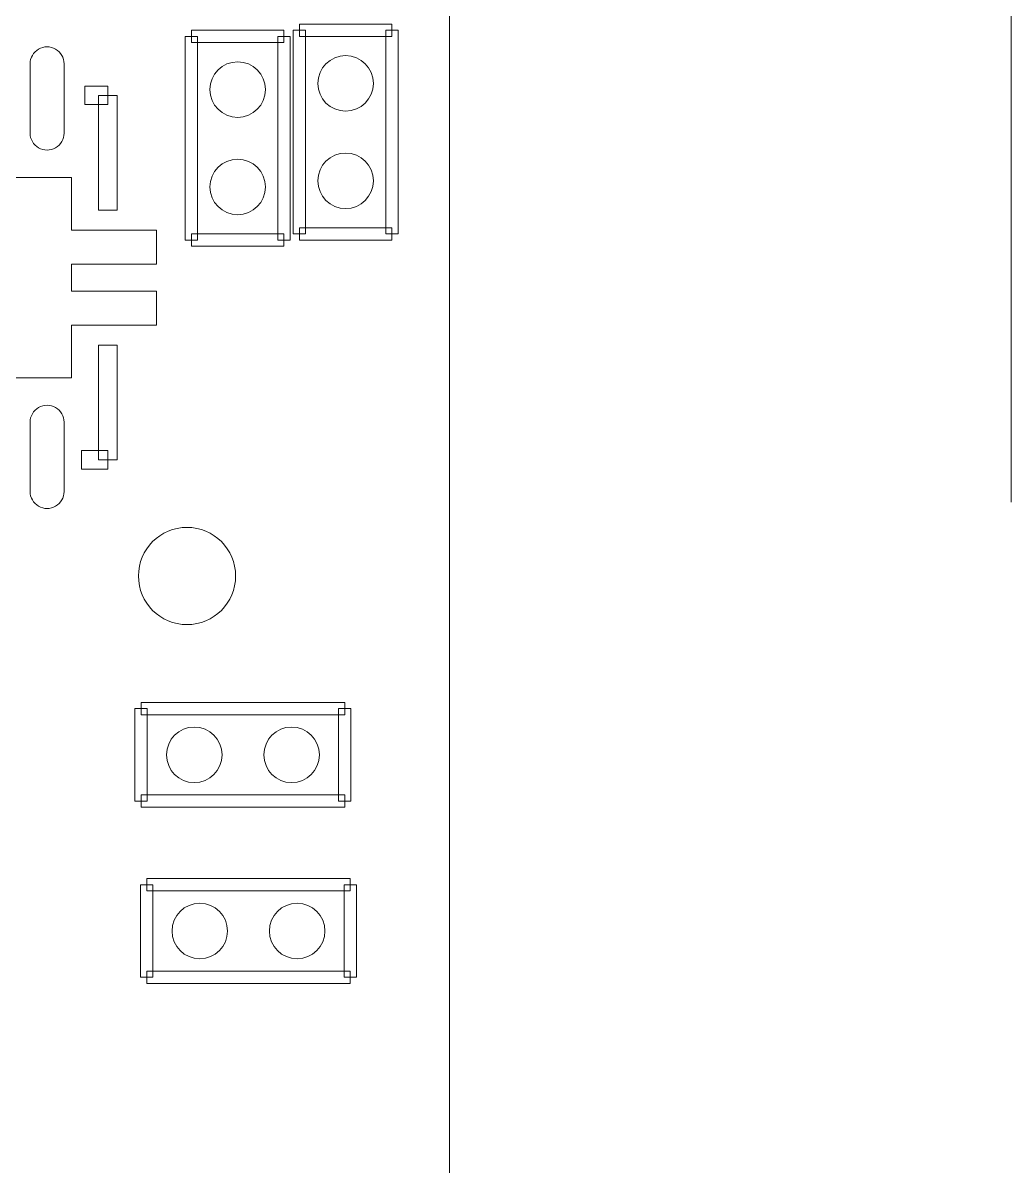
# Model space of a CAD drawing. Header units: millimetres. Extents: x -32 to 79, y -57 to 20.
# Drawn here: x 44.93 to 53.06, y -16.14 to -6.73 of the extents above; entities that cross this region are included whole.
import ezdxf

# ---------------------------------------------------------------- set-up
doc = ezdxf.new("R2010")
doc.units = ezdxf.units.MM
doc.header["$MEASUREMENT"] = 0
for name, color, linetype in [('BG_OUTLINE', 7, 'Continuous'), ('BG_SILKSCREEN_TOP', 7, 'Continuous'), ('PG_SILKSCREEN_TOP', 7, 'Continuous'), ('PIN_TOP', 7, 'Continuous')]:
    doc.layers.add(name, color=color, linetype=linetype)

msp = doc.modelspace()

# ---------------------------------------------------------------- linework, layer by layer
at = {"layer": 'BG_OUTLINE', "lineweight": 9}
msp.add_open_spline([(-31.5602, -57.3483), (-31.5602, -57.3483), (-31.5602, 2.6515), (-31.5602, 2.6515), (-31.5602, 2.6515), (-31.5602, 2.6515), (48.4395, 2.6515), (48.4395, 2.6515), (48.4395, 2.6515), (48.4395, 2.6515), (48.4395, -57.3483), (48.4395, -57.3483), (48.4395, -57.3483), (48.4395, -57.3483), (-31.5602, -57.3483), (-31.5602, -57.3483)], degree=3, knots=[0, 0, 0, 0, 0.25, 0.25, 0.25, 0.25, 0.5, 0.5, 0.5, 0.5, 0.75, 0.75, 0.75, 0.75, 1, 1, 1, 1], dxfattribs=at)
at = {"layer": 'BG_SILKSCREEN_TOP', "lineweight": 20}
msp.add_open_spline([(53.0649, -2.3484), (53.0649, -2.3484), (53.0649, -10.6735), (53.0649, -10.6735)], degree=3, dxfattribs=at)
at = {"layer": 'PG_SILKSCREEN_TOP', "lineweight": 9}
for points in [[(47.2025, -6.8392), (47.2025, -6.8392), (47.2025, -6.7376), (47.2025, -6.7376), (47.2025, -6.7376), (47.2025, -6.7376), (47.9645, -6.7376), (47.9645, -6.7376), (47.9645, -6.7376), (47.9645, -6.7376), (47.9645, -6.8392), (47.9645, -6.8392), (47.9645, -6.8392), (47.9645, -6.8392), (47.2025, -6.8392), (47.2025, -6.8392)], [(46.3643, -8.5156), (46.3643, -8.5156), (46.2627, -8.5156), (46.2627, -8.5156), (46.2627, -8.5156), (46.2627, -8.5156), (46.2627, -6.8392), (46.2627, -6.8392), (46.2627, -6.8392), (46.2627, -6.8392), (46.3643, -6.8392), (46.3643, -6.8392), (46.3643, -6.8392), (46.3643, -6.8392), (46.3643, -8.5156), (46.3643, -8.5156)], [(46.3135, -6.89), (46.3135, -6.89), (46.3135, -6.7884), (46.3135, -6.7884), (46.3135, -6.7884), (46.3135, -6.7884), (47.0755, -6.7884), (47.0755, -6.7884), (47.0755, -6.7884), (47.0755, -6.7884), (47.0755, -6.89), (47.0755, -6.89), (47.0755, -6.89), (47.0755, -6.89), (46.3135, -6.89), (46.3135, -6.89)], [(47.0247, -6.8392), (47.0247, -6.8392), (47.1263, -6.8392), (47.1263, -6.8392), (47.1263, -6.8392), (47.1263, -6.8392), (47.1263, -8.5156), (47.1263, -8.5156), (47.1263, -8.5156), (47.1263, -8.5156), (47.0247, -8.5156), (47.0247, -8.5156), (47.0247, -8.5156), (47.0247, -8.5156), (47.0247, -6.8392), (47.0247, -6.8392)], [(47.2533, -8.4648), (47.2533, -8.4648), (47.1517, -8.4648), (47.1517, -8.4648), (47.1517, -8.4648), (47.1517, -8.4648), (47.1517, -6.7884), (47.1517, -6.7884), (47.1517, -6.7884), (47.1517, -6.7884), (47.2533, -6.7884), (47.2533, -6.7884), (47.2533, -6.7884), (47.2533, -6.7884), (47.2533, -8.4648), (47.2533, -8.4648)], [(47.9137, -6.7884), (47.9137, -6.7884), (48.0153, -6.7884), (48.0153, -6.7884), (48.0153, -6.7884), (48.0153, -6.7884), (48.0153, -8.4648), (48.0153, -8.4648), (48.0153, -8.4648), (48.0153, -8.4648), (47.9137, -8.4648), (47.9137, -8.4648), (47.9137, -8.4648), (47.9137, -8.4648), (47.9137, -6.7884), (47.9137, -6.7884)], [(45.625, -7.2483), (45.625, -7.2483), (45.625, -7.4007), (45.625, -7.4007), (45.625, -7.4007), (45.625, -7.4007), (45.435, -7.4007), (45.435, -7.4007), (45.435, -7.4007), (45.435, -7.4007), (45.435, -7.2483), (45.435, -7.2483), (45.435, -7.2483), (45.435, -7.2483), (45.625, -7.2483), (45.625, -7.2483)], [(45.7012, -8.2679), (45.7012, -8.2679), (45.5488, -8.2679), (45.5488, -8.2679), (45.5488, -8.2679), (45.5488, -8.2679), (45.5488, -7.3245), (45.5488, -7.3245), (45.5488, -7.3245), (45.5488, -7.3245), (45.7012, -7.3245), (45.7012, -7.3245), (45.7012, -7.3245), (45.7012, -7.3245), (45.7012, -8.2679), (45.7012, -8.2679)], [(47.0755, -8.4648), (47.0755, -8.4648), (47.0755, -8.5664), (47.0755, -8.5664), (47.0755, -8.5664), (47.0755, -8.5664), (46.3135, -8.5664), (46.3135, -8.5664), (46.3135, -8.5664), (46.3135, -8.5664), (46.3135, -8.4648), (46.3135, -8.4648), (46.3135, -8.4648), (46.3135, -8.4648), (47.0755, -8.4648), (47.0755, -8.4648)], [(47.9645, -8.414), (47.9645, -8.414), (47.9645, -8.5156), (47.9645, -8.5156), (47.9645, -8.5156), (47.9645, -8.5156), (47.2025, -8.5156), (47.2025, -8.5156), (47.2025, -8.5156), (47.2025, -8.5156), (47.2025, -8.414), (47.2025, -8.414), (47.2025, -8.414), (47.2025, -8.414), (47.9645, -8.414), (47.9645, -8.414)], [(45.7012, -10.3248), (45.7012, -10.3248), (45.5488, -10.3248), (45.5488, -10.3248), (45.5488, -10.3248), (45.5488, -10.3248), (45.5488, -9.3809), (45.5488, -9.3809), (45.5488, -9.3809), (45.5488, -9.3809), (45.7012, -9.3809), (45.7012, -9.3809), (45.7012, -9.3809), (45.7012, -9.3809), (45.7012, -10.3248), (45.7012, -10.3248)], [(45.4093, -10.401), (45.4093, -10.401), (45.4093, -10.2486), (45.4093, -10.2486), (45.4093, -10.2486), (45.4093, -10.2486), (45.625, -10.2486), (45.625, -10.2486), (45.625, -10.2486), (45.625, -10.2486), (45.625, -10.401), (45.625, -10.401), (45.625, -10.401), (45.625, -10.401), (45.4093, -10.401), (45.4093, -10.401)], [(45.8995, -12.4221), (45.8995, -12.4221), (45.8995, -12.3205), (45.8995, -12.3205), (45.8995, -12.3205), (45.8995, -12.3205), (47.5759, -12.3205), (47.5759, -12.3205), (47.5759, -12.3205), (47.5759, -12.3205), (47.5759, -12.4221), (47.5759, -12.4221), (47.5759, -12.4221), (47.5759, -12.4221), (45.8995, -12.4221), (45.8995, -12.4221)], [(45.9503, -13.1333), (45.9503, -13.1333), (45.8487, -13.1333), (45.8487, -13.1333), (45.8487, -13.1333), (45.8487, -13.1333), (45.8487, -12.3713), (45.8487, -12.3713), (45.8487, -12.3713), (45.8487, -12.3713), (45.9503, -12.3713), (45.9503, -12.3713), (45.9503, -12.3713), (45.9503, -12.3713), (45.9503, -13.1333), (45.9503, -13.1333)], [(47.5251, -12.3713), (47.5251, -12.3713), (47.6267, -12.3713), (47.6267, -12.3713), (47.6267, -12.3713), (47.6267, -12.3713), (47.6267, -13.1333), (47.6267, -13.1333), (47.6267, -13.1333), (47.6267, -13.1333), (47.5251, -13.1333), (47.5251, -13.1333), (47.5251, -13.1333), (47.5251, -13.1333), (47.5251, -12.3713), (47.5251, -12.3713)], [(47.5759, -13.0825), (47.5759, -13.0825), (47.5759, -13.1841), (47.5759, -13.1841), (47.5759, -13.1841), (47.5759, -13.1841), (45.8995, -13.1841), (45.8995, -13.1841), (45.8995, -13.1841), (45.8995, -13.1841), (45.8995, -13.0825), (45.8995, -13.0825), (45.8995, -13.0825), (45.8995, -13.0825), (47.5759, -13.0825), (47.5759, -13.0825)], [(45.996, -14.5836), (45.996, -14.5836), (45.8944, -14.5836), (45.8944, -14.5836), (45.8944, -14.5836), (45.8944, -14.5836), (45.8944, -13.8216), (45.8944, -13.8216), (45.8944, -13.8216), (45.8944, -13.8216), (45.996, -13.8216), (45.996, -13.8216), (45.996, -13.8216), (45.996, -13.8216), (45.996, -14.5836), (45.996, -14.5836)], [(45.9452, -13.8724), (45.9452, -13.8724), (45.9452, -13.7708), (45.9452, -13.7708), (45.9452, -13.7708), (45.9452, -13.7708), (47.6216, -13.7708), (47.6216, -13.7708), (47.6216, -13.7708), (47.6216, -13.7708), (47.6216, -13.8724), (47.6216, -13.8724), (47.6216, -13.8724), (47.6216, -13.8724), (45.9452, -13.8724), (45.9452, -13.8724)], [(47.5708, -13.8216), (47.5708, -13.8216), (47.6724, -13.8216), (47.6724, -13.8216), (47.6724, -13.8216), (47.6724, -13.8216), (47.6724, -14.5836), (47.6724, -14.5836), (47.6724, -14.5836), (47.6724, -14.5836), (47.5708, -14.5836), (47.5708, -14.5836), (47.5708, -14.5836), (47.5708, -14.5836), (47.5708, -13.8216), (47.5708, -13.8216)], [(47.6216, -14.5328), (47.6216, -14.5328), (47.6216, -14.6344), (47.6216, -14.6344), (47.6216, -14.6344), (47.6216, -14.6344), (45.9452, -14.6344), (45.9452, -14.6344), (45.9452, -14.6344), (45.9452, -14.6344), (45.9452, -14.5328), (45.9452, -14.5328), (45.9452, -14.5328), (45.9452, -14.5328), (47.6216, -14.5328), (47.6216, -14.5328)]]:
    msp.add_open_spline(points, degree=3, knots=[0, 0, 0, 0, 0.25, 0.25, 0.25, 0.25, 0.5, 0.5, 0.5, 0.5, 0.75, 0.75, 0.75, 0.75, 1, 1, 1, 1], dxfattribs=at)
at = {"layer": 'PIN_TOP', "lineweight": 9}
for points, knots in [([(44.9847, -7.6347), (44.9847, -7.6347), (44.9847, -7.0647), (44.9847, -7.0647), (44.9847, -7.0647), (44.9847, -7.0147), (45.0114, -6.9684), (45.0548, -6.9434), (45.0548, -6.9434), (45.0981, -6.9184), (45.1515, -6.9184), (45.1949, -6.9434), (45.1949, -6.9434), (45.2382, -6.9684), (45.2649, -7.0147), (45.2649, -7.0647), (45.2649, -7.0647), (45.2649, -7.0647), (45.2649, -7.6347), (45.2649, -7.6347), (45.2649, -7.6347), (45.2649, -7.6847), (45.2382, -7.731), (45.1949, -7.756), (45.1949, -7.756), (45.1515, -7.781), (45.0981, -7.781), (45.0548, -7.756), (45.0548, -7.756), (45.0114, -7.731), (44.9847, -7.6847), (44.9847, -7.6347)], [0, 0, 0, 0, 0.125, 0.125, 0.125, 0.125, 0.25, 0.25, 0.25, 0.25, 0.375, 0.375, 0.375, 0.375, 0.5, 0.5, 0.5, 0.5, 0.625, 0.625, 0.625, 0.625, 0.75, 0.75, 0.75, 0.75, 0.875, 0.875, 0.875, 0.875, 1, 1, 1, 1]), ([(46.9231, -7.2765), (46.9231, -7.1503), (46.8208, -7.0479), (46.6945, -7.0479), (46.6945, -7.0479), (46.5683, -7.0479), (46.4659, -7.1503), (46.4659, -7.2765), (46.4659, -7.2765), (46.4659, -7.4028), (46.5683, -7.5051), (46.6945, -7.5051), (46.6945, -7.5051), (46.8208, -7.5051), (46.9231, -7.4028), (46.9231, -7.2765)], [0, 0, 0, 0, 0.25, 0.25, 0.25, 0.25, 0.5, 0.5, 0.5, 0.5, 0.75, 0.75, 0.75, 0.75, 1, 1, 1, 1]), ([(47.8121, -7.2257), (47.8121, -7.0995), (47.7098, -6.9971), (47.5835, -6.9971), (47.5835, -6.9971), (47.4573, -6.9971), (47.3549, -7.0995), (47.3549, -7.2257), (47.3549, -7.2257), (47.3549, -7.352), (47.4573, -7.4543), (47.5835, -7.4543), (47.5835, -7.4543), (47.7098, -7.4543), (47.8121, -7.352), (47.8121, -7.2257)], [0, 0, 0, 0, 0.25, 0.25, 0.25, 0.25, 0.5, 0.5, 0.5, 0.5, 0.75, 0.75, 0.75, 0.75, 1, 1, 1, 1]), ([(47.8121, -8.0274), (47.8121, -7.9011), (47.7098, -7.7988), (47.5835, -7.7988), (47.5835, -7.7988), (47.4573, -7.7988), (47.3549, -7.9011), (47.3549, -8.0274), (47.3549, -8.0274), (47.3549, -8.1536), (47.4573, -8.256), (47.5835, -8.256), (47.5835, -8.256), (47.7098, -8.256), (47.8121, -8.1536), (47.8121, -8.0274)], [0, 0, 0, 0, 0.25, 0.25, 0.25, 0.25, 0.5, 0.5, 0.5, 0.5, 0.75, 0.75, 0.75, 0.75, 1, 1, 1, 1]), ([(46.9231, -8.0782), (46.9231, -7.9519), (46.8208, -7.8496), (46.6945, -7.8496), (46.6945, -7.8496), (46.5683, -7.8496), (46.4659, -7.9519), (46.4659, -8.0782), (46.4659, -8.0782), (46.4659, -8.2044), (46.5683, -8.3068), (46.6945, -8.3068), (46.6945, -8.3068), (46.8208, -8.3068), (46.9231, -8.2044), (46.9231, -8.0782)], [0, 0, 0, 0, 0.25, 0.25, 0.25, 0.25, 0.5, 0.5, 0.5, 0.5, 0.75, 0.75, 0.75, 0.75, 1, 1, 1, 1]), ([(45.3247, -9.6497), (45.3247, -9.6497), (45.3247, -9.2146), (45.3247, -9.2146), (45.3247, -9.2146), (45.3247, -9.2146), (46.0247, -9.2146), (46.0247, -9.2146), (46.0247, -9.2146), (46.0247, -9.2146), (46.0247, -8.9347), (46.0247, -8.9347), (46.0247, -8.9347), (46.0247, -8.9347), (45.3247, -8.9347), (45.3247, -8.9347), (45.3247, -8.9347), (45.3247, -8.9347), (45.3247, -8.7147), (45.3247, -8.7147), (45.3247, -8.7147), (45.3247, -8.7147), (46.0247, -8.7147), (46.0247, -8.7147), (46.0247, -8.7147), (46.0247, -8.7147), (46.0247, -8.4348), (46.0247, -8.4348), (46.0247, -8.4348), (46.0247, -8.4348), (45.3247, -8.4348), (45.3247, -8.4348), (45.3247, -8.4348), (45.3247, -8.4348), (45.3247, -7.9997), (45.3247, -7.9997), (45.3247, -7.9997), (45.3247, -7.9997), (42.9249, -7.9997), (42.9249, -7.9997), (42.9249, -7.9997), (42.9249, -7.9997), (42.9249, -8.4348), (42.9249, -8.4348), (42.9249, -8.4348), (42.9249, -8.4348), (42.2249, -8.4348), (42.2249, -8.4348), (42.2249, -8.4348), (42.2249, -8.4348), (42.2249, -8.7147), (42.2249, -8.7147), (42.2249, -8.7147), (42.2249, -8.7147), (42.9249, -8.7147), (42.9249, -8.7147), (42.9249, -8.7147), (42.9249, -8.7147), (42.9249, -8.9347), (42.9249, -8.9347), (42.9249, -8.9347), (42.9249, -8.9347), (42.2249, -8.9347), (42.2249, -8.9347), (42.2249, -8.9347), (42.2249, -8.9347), (42.2249, -9.2146), (42.2249, -9.2146), (42.2249, -9.2146), (42.2249, -9.2146), (42.9249, -9.2146), (42.9249, -9.2146), (42.9249, -9.2146), (42.9249, -9.2146), (42.9249, -9.6497), (42.9249, -9.6497), (42.9249, -9.6497), (42.9249, -9.6497), (45.3247, -9.6497), (45.3247, -9.6497)], [0, 0, 0, 0, 0.05, 0.05, 0.05, 0.05, 0.1, 0.1, 0.1, 0.1, 0.15, 0.15, 0.15, 0.15, 0.2, 0.2, 0.2, 0.2, 0.25, 0.25, 0.25, 0.25, 0.3, 0.3, 0.3, 0.3, 0.35, 0.35, 0.35, 0.35, 0.4, 0.4, 0.4, 0.4, 0.45, 0.45, 0.45, 0.45, 0.5, 0.5, 0.5, 0.5, 0.55, 0.55, 0.55, 0.55, 0.6, 0.6, 0.6, 0.6, 0.65, 0.65, 0.65, 0.65, 0.7, 0.7, 0.7, 0.7, 0.75, 0.75, 0.75, 0.75, 0.8, 0.8, 0.8, 0.8, 0.85, 0.85, 0.85, 0.85, 0.9, 0.9, 0.9, 0.9, 0.95, 0.95, 0.95, 0.95, 1, 1, 1, 1]), ([(44.9847, -10.5846), (44.9847, -10.5846), (44.9847, -10.0147), (44.9847, -10.0147), (44.9847, -10.0147), (44.9847, -9.9646), (45.0114, -9.9184), (45.0548, -9.8933), (45.0548, -9.8933), (45.0981, -9.8683), (45.1515, -9.8683), (45.1949, -9.8933), (45.1949, -9.8933), (45.2382, -9.9184), (45.2649, -9.9646), (45.2649, -10.0147), (45.2649, -10.0147), (45.2649, -10.0147), (45.2649, -10.5846), (45.2649, -10.5846), (45.2649, -10.5846), (45.2649, -10.6347), (45.2382, -10.6809), (45.1949, -10.706), (45.1949, -10.706), (45.1515, -10.731), (45.0981, -10.731), (45.0548, -10.706), (45.0548, -10.706), (45.0114, -10.6809), (44.9847, -10.6347), (44.9847, -10.5846)], [0, 0, 0, 0, 0.125, 0.125, 0.125, 0.125, 0.25, 0.25, 0.25, 0.25, 0.375, 0.375, 0.375, 0.375, 0.5, 0.5, 0.5, 0.5, 0.625, 0.625, 0.625, 0.625, 0.75, 0.75, 0.75, 0.75, 0.875, 0.875, 0.875, 0.875, 1, 1, 1, 1]), ([(46.6773, -11.2803), (46.6773, -11.0594), (46.4982, -10.8803), (46.2772, -10.8803), (46.2772, -10.8803), (46.0563, -10.8803), (45.8772, -11.0594), (45.8772, -11.2803), (45.8772, -11.2803), (45.8772, -11.5013), (46.0563, -11.6804), (46.2772, -11.6804), (46.2772, -11.6804), (46.4982, -11.6804), (46.6773, -11.5013), (46.6773, -11.2803)], [0, 0, 0, 0, 0.25, 0.25, 0.25, 0.25, 0.5, 0.5, 0.5, 0.5, 0.75, 0.75, 0.75, 0.75, 1, 1, 1, 1]), ([(46.5655, -12.7523), (46.5655, -12.626), (46.4632, -12.5237), (46.3369, -12.5237), (46.3369, -12.5237), (46.2107, -12.5237), (46.1083, -12.626), (46.1083, -12.7523), (46.1083, -12.7523), (46.1083, -12.8785), (46.2107, -12.9809), (46.3369, -12.9809), (46.3369, -12.9809), (46.4632, -12.9809), (46.5655, -12.8785), (46.5655, -12.7523)], [0, 0, 0, 0, 0.25, 0.25, 0.25, 0.25, 0.5, 0.5, 0.5, 0.5, 0.75, 0.75, 0.75, 0.75, 1, 1, 1, 1]), ([(47.3671, -12.7523), (47.3671, -12.626), (47.2648, -12.5237), (47.1385, -12.5237), (47.1385, -12.5237), (47.0123, -12.5237), (46.9099, -12.626), (46.9099, -12.7523), (46.9099, -12.7523), (46.9099, -12.8785), (47.0123, -12.9809), (47.1385, -12.9809), (47.1385, -12.9809), (47.2648, -12.9809), (47.3671, -12.8785), (47.3671, -12.7523)], [0, 0, 0, 0, 0.25, 0.25, 0.25, 0.25, 0.5, 0.5, 0.5, 0.5, 0.75, 0.75, 0.75, 0.75, 1, 1, 1, 1]), ([(46.6112, -14.2026), (46.6112, -14.0764), (46.5089, -13.974), (46.3826, -13.974), (46.3826, -13.974), (46.2564, -13.974), (46.154, -14.0764), (46.154, -14.2026), (46.154, -14.2026), (46.154, -14.3289), (46.2564, -14.4312), (46.3826, -14.4312), (46.3826, -14.4312), (46.5089, -14.4312), (46.6112, -14.3289), (46.6112, -14.2026)], [0, 0, 0, 0, 0.25, 0.25, 0.25, 0.25, 0.5, 0.5, 0.5, 0.5, 0.75, 0.75, 0.75, 0.75, 1, 1, 1, 1]), ([(47.4129, -14.2026), (47.4129, -14.0764), (47.3105, -13.974), (47.1843, -13.974), (47.1843, -13.974), (47.058, -13.974), (46.9557, -14.0764), (46.9557, -14.2026), (46.9557, -14.2026), (46.9557, -14.3289), (47.058, -14.4312), (47.1843, -14.4312), (47.1843, -14.4312), (47.3105, -14.4312), (47.4129, -14.3289), (47.4129, -14.2026)], [0, 0, 0, 0, 0.25, 0.25, 0.25, 0.25, 0.5, 0.5, 0.5, 0.5, 0.75, 0.75, 0.75, 0.75, 1, 1, 1, 1])]:
    msp.add_open_spline(points, degree=3, knots=knots, dxfattribs=at)

doc.saveas('drawing.dxf')
